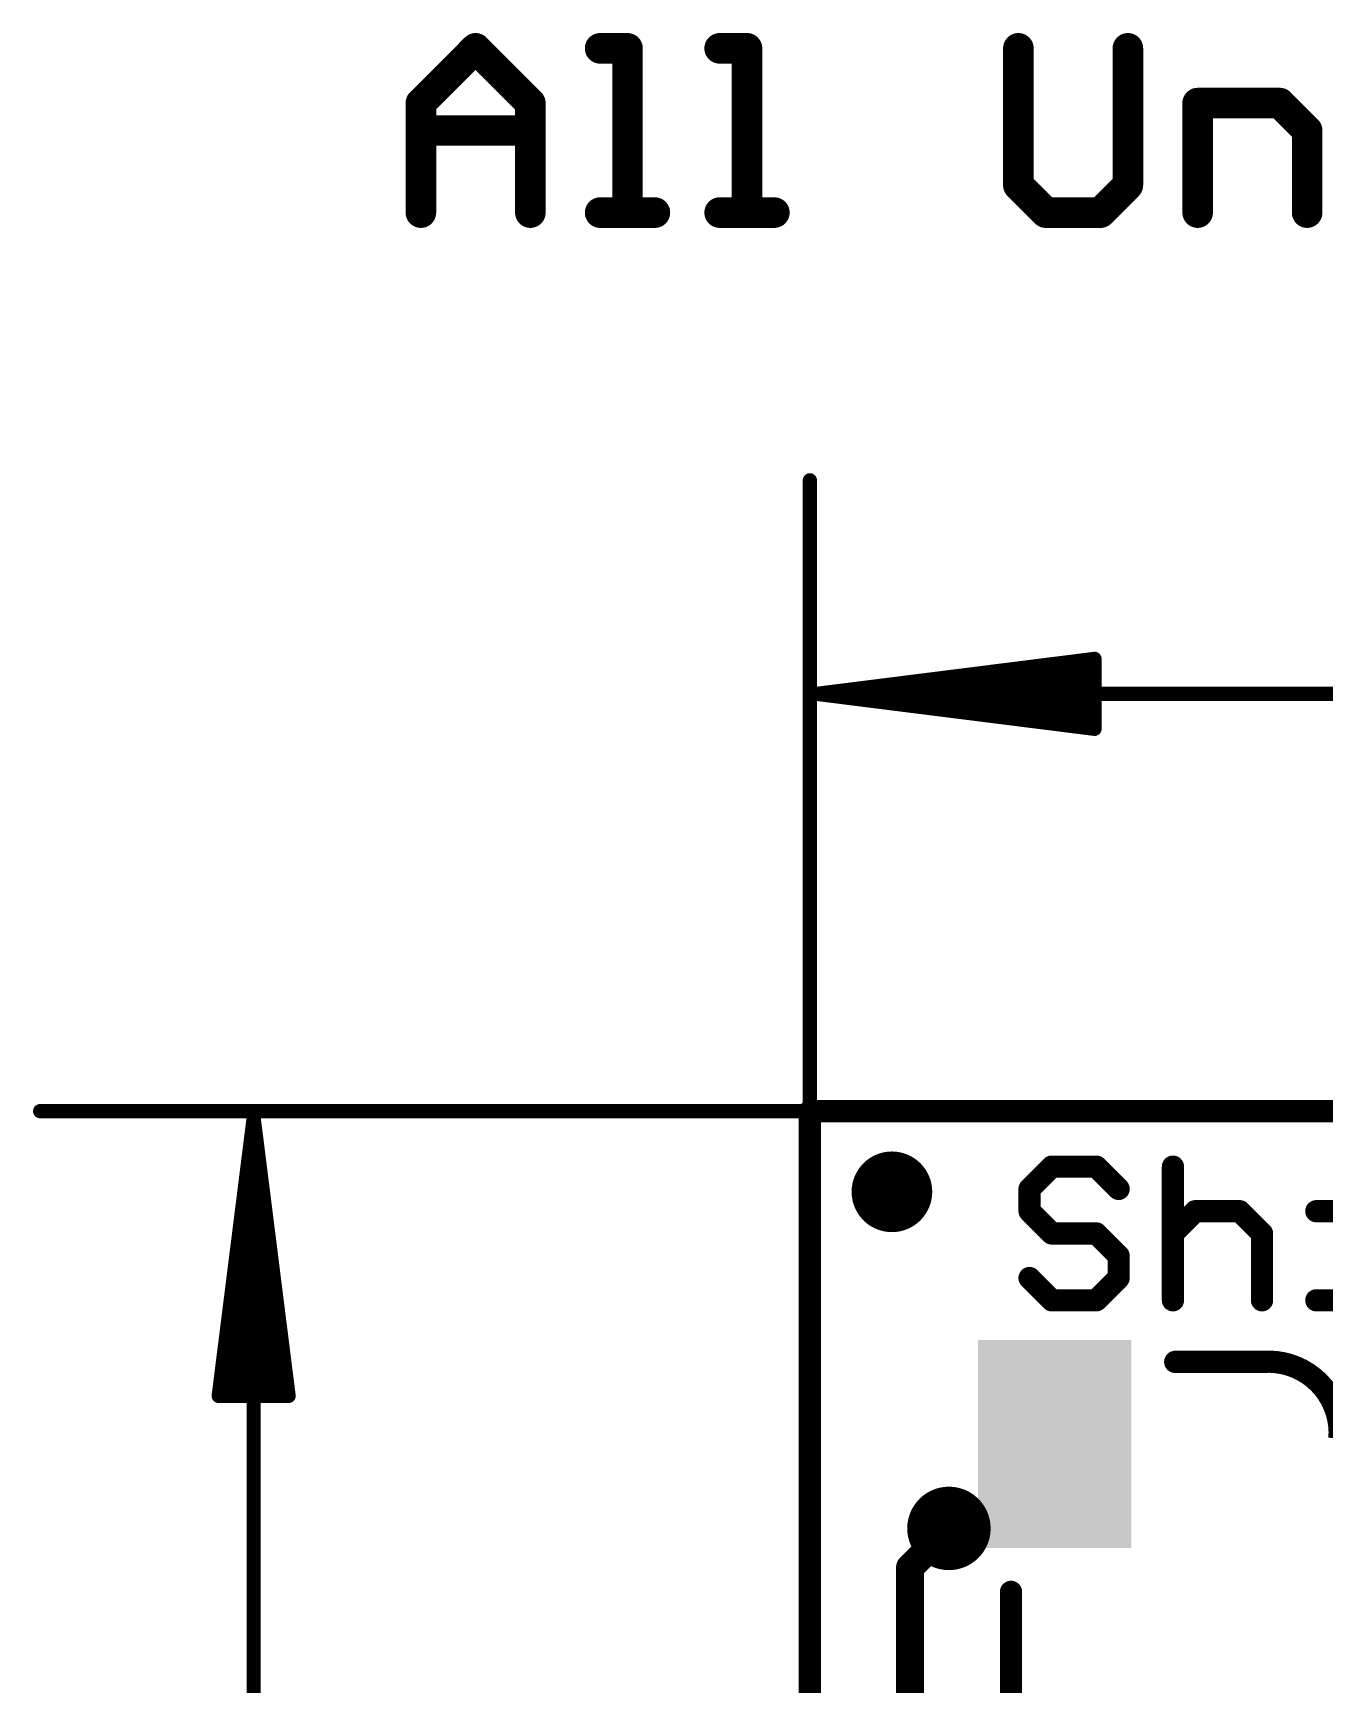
# Model space of a CAD drawing. Extents: x -44 to 63, y -10 to 34.
# Drawn here: x -7.1 to 4.7, y 18.89 to 33.97 of the extents above; entities that cross this region are included whole.
import ezdxf

# ---------------------------------------------------------------- set-up
doc = ezdxf.new("R2010")
doc.units = 0
for name, color, linetype in [('1', 12, 'CONTINUOUS'), ('16', 132, 'CONTINUOUS'), ('18', 110, 'CONTINUOUS'), ('20', 53, 'CONTINUOUS'), ('21', 53, 'CONTINUOUS'), ('24', 53, 'CONTINUOUS'), ('47', 253, 'CONTINUOUS')]:
    doc.layers.add(name, color=color, linetype=linetype)

# ---------------------------------------------------------------- blocks, each defined once
blk = doc.blocks.new('RECT')
blk.add_solid([(-0.5, -0.5), (0.5, -0.5), (-0.5, 0.5), (0.5, 0.5)])
blk = doc.blocks.new('PIE')
at = {"const_width": 0.5}
blk.add_lwpolyline([(0, -0.25, 1), (0, 0.25, 1), (0, -0.25)], format="xyb", dxfattribs=at)
blk = doc.blocks.new('ROUNDV')
at = {"const_width": 0.5}
blk.add_lwpolyline([(0, -0.25, 1), (0, 0.25, 1), (0, -0.25)], format="xyb", dxfattribs=at)

msp = doc.modelspace()

# ---------------------------------------------------------------- linework, layer by layer
at = {"layer": '1', "const_width": 0.2032}
for points in [[(0, 24.13), (17.78, 24.13)], [(0, 0), (0, 24.13)]]:
    msp.add_lwpolyline(points, dxfattribs=at)
at = {"layer": '1', "const_width": 0.1016}
for points in [[(0, 24.1808, 1), (0, 24.0792)], [(0.0508, 24.13, 1), (-0.0508, 24.13)]]:
    msp.add_lwpolyline(points, format="xyb", dxfattribs=at)
at = {"layer": '16'}
for points, const_width in [([(0, 24.13), (17.78, 24.13)], 0.2032), ([(0, 0), (0, 24.13)], 0.2032), ([(0.9144, 19.9644), (1.27, 20.32)], 0.254), ([(0.9144, 18.3896), (0.9144, 19.9644)], 0.254)]:
    msp.add_lwpolyline(points, dxfattribs=dict(at, const_width=const_width))
for points, const_width in [([(0, 24.1808, 1), (0, 24.0792)], 0.1016), ([(0.0508, 24.13, 1), (-0.0508, 24.13)], 0.1016), ([(1.3149, 20.2751, 1), (1.2251, 20.3649)], 0.127), ([(0.9779, 19.9644, 1), (0.8509, 19.9644)], 0.127), ([(0.8695, 20.0093, 1), (0.9593, 19.9195)], 0.127)]:
    msp.add_lwpolyline(points, format="xyb", dxfattribs=dict(at, const_width=const_width))
at = {"layer": '20', "const_width": 0.2032}
for points in [[(0, 24.13), (17.78, 24.13)], [(0, 0), (0, 24.13)]]:
    msp.add_lwpolyline(points, dxfattribs=at)
at = {"layer": '20', "const_width": 0.1016}
for points in [[(0, 24.1808, 1), (0, 24.0792)], [(0.0508, 24.13, 1), (-0.0508, 24.13)]]:
    msp.add_lwpolyline(points, format="xyb", dxfattribs=at)
at = {"layer": '21', "const_width": 0.2032}
for points in [[(2.2098, 23.623), (2.0064, 23.4197)], [(2.6165, 23.623), (2.2098, 23.623)], [(2.8199, 23.4197), (2.6165, 23.623)], [(3.3161, 23.623), (3.3161, 22.4028)], [(2.0064, 23.4197), (2.0064, 23.2163)], [(2.0064, 23.2163), (2.2098, 23.0129)], [(3.3161, 23.0129), (3.5195, 23.2163)], [(3.5195, 23.2163), (3.9262, 23.2163)], [(3.9262, 23.2163), (4.1296, 23.0129)], [(4.6258, 23.2163), (4.8292, 23.2163)], [(2.2098, 23.0129), (2.6165, 23.0129)], [(2.6165, 23.0129), (2.8199, 22.8095)], [(4.1296, 23.0129), (4.1296, 22.4028)], [(2.8199, 22.8095), (2.8199, 22.6062)], [(2.2098, 22.4028), (2.0064, 22.6062)], [(2.8199, 22.6062), (2.6165, 22.4028)], [(2.6165, 22.4028), (2.2098, 22.4028)], [(4.6258, 22.4028), (5.0326, 22.4028)], [(4.1369, 21.8405), (3.3369, 21.8405)], [(1.8369, 6.5405), (1.8369, 19.7405)]]:
    msp.add_lwpolyline(points, dxfattribs=at)
at = {"layer": '21'}
for points, const_width in [([(2.2098, 23.6738, 1), (2.2098, 23.5722)], 0.1016), ([(2.2457, 23.5871, 1), (2.1738, 23.659)], 0.1016), ([(2.6524, 23.659, 1), (2.5806, 23.5871)], 0.1016), ([(2.6165, 23.5722, 1), (2.6165, 23.6738)], 0.1016), ([(3.3669, 23.623, 1), (3.2653, 23.623)], 0.1016), ([(2.0572, 23.4197, 1), (1.9556, 23.4197)], 0.1016), ([(1.9705, 23.4556, 1), (2.0423, 23.3837)], 0.1016), ([(2.784, 23.3837, 1), (2.8558, 23.4556)], 0.1016), ([(2.0423, 23.2522, 1), (1.9705, 23.1804)], 0.1016), ([(1.9556, 23.2163, 1), (2.0572, 23.2163)], 0.1016), ([(3.5195, 23.2671, 1), (3.5195, 23.1655)], 0.1016), ([(3.5554, 23.1804, 1), (3.4836, 23.2522)], 0.1016), ([(3.9622, 23.2522, 1), (3.8903, 23.1804)], 0.1016), ([(3.9262, 23.1655, 1), (3.9262, 23.2671)], 0.1016), ([(4.6258, 23.2671, 1), (4.6258, 23.1655)], 0.1016), ([(2.2098, 23.0637, 1), (2.2098, 22.9621)], 0.1016), ([(2.1738, 22.977, 1), (2.2457, 23.0488)], 0.1016), ([(2.6524, 23.0488, 1), (2.5806, 22.977)], 0.1016), ([(2.6165, 22.9621, 1), (2.6165, 23.0637)], 0.1016), ([(3.2802, 23.0488, 1), (3.352, 22.977)], 0.1016), ([(4.1804, 23.0129, 1), (4.0788, 23.0129)], 0.1016), ([(4.0937, 22.977, 1), (4.1655, 23.0488)], 0.1016), ([(2.8707, 22.8095, 1), (2.7691, 22.8095)], 0.1016), ([(2.784, 22.7736, 1), (2.8558, 22.8455)], 0.1016), ([(2.0423, 22.6421, 1), (1.9705, 22.5703)], 0.1016), ([(2.7691, 22.6062, 1), (2.8707, 22.6062)], 0.1016), ([(2.8558, 22.5703, 1), (2.784, 22.6421)], 0.1016), ([(2.2098, 22.4536, 1), (2.2098, 22.352)], 0.1016), ([(2.1738, 22.3669, 1), (2.2457, 22.4387)], 0.1016), ([(2.5806, 22.4387, 1), (2.6524, 22.3669)], 0.1016), ([(2.6165, 22.352, 1), (2.6165, 22.4536)], 0.1016), ([(4.6258, 22.4536, 1), (4.6258, 22.352)], 0.1016), ([(3.2653, 22.4028, 1), (3.3669, 22.4028)], 0.1016), ([(4.0788, 22.4028, 1), (4.1804, 22.4028)], 0.1016), ([(3.3369, 21.8913, 1), (3.3369, 21.7897)], 0.1016), ([(4.8369, 21.1405, 0.4599), (4.1369, 21.8405)], 0.2032), ([(4.133, 21.8912, 1), (4.1408, 21.7898)], 0.1016), ([(4.1369, 21.7897, 1), (4.1369, 21.8913)], 0.1016), ([(1.8877, 19.7405, 1), (1.7861, 19.7405)], 0.1016)]:
    msp.add_lwpolyline(points, format="xyb", dxfattribs=dict(at, const_width=const_width))
at = {"layer": '24'}
msp.add_point((1.27, 20.32), dxfattribs=at)
at = {"layer": '47'}
for points, const_width in [([(-3.5527, 33.3341), (-3.0527, 33.8341)], 0.2794), ([(-3.0527, 33.8341), (-2.5527, 33.3341)], 0.2794), ([(-1.9155, 33.8341), (-1.6655, 33.8341)], 0.2794), ([(-1.6655, 33.8341), (-1.6655, 32.3342)], 0.2794), ([(-0.8241, 33.8341), (-0.5741, 33.8341)], 0.2794), ([(-0.5741, 33.8341), (-0.5741, 32.3342)], 0.2794), ([(1.9045, 33.8341), (1.9045, 32.5842)], 0.2794), ([(2.9045, 32.5842), (2.9045, 33.8341)], 0.2794), ([(-3.5527, 32.3342), (-3.5527, 33.3341)], 0.2794), ([(-2.5527, 33.3341), (-2.5527, 32.3342)], 0.2794), ([(3.5417, 32.3342), (3.5417, 33.3341)], 0.2794), ([(3.5417, 33.3341), (4.2916, 33.3341)], 0.2794), ([(4.2916, 33.3341), (4.5416, 33.0841)], 0.2794), ([(-3.5527, 33.0841), (-2.5527, 33.0841)], 0.2794), ([(4.5416, 33.0841), (4.5416, 32.3342)], 0.2794), ([(1.9045, 32.5842), (2.1545, 32.3342)], 0.2794), ([(2.6545, 32.3342), (2.9045, 32.5842)], 0.2794), ([(-1.9155, 32.3342), (-1.4155, 32.3342)], 0.2794), ([(-0.8241, 32.3342), (-0.3241, 32.3342)], 0.2794), ([(2.1545, 32.3342), (2.6545, 32.3342)], 0.2794), ([(0, 24.13), (0, 29.89)], 0.13), ([(0.065, 27.94), (2.6, 28.2592)], 0.13), ([(0.065, 27.94), (2.6, 28.2)], 0.13), ([(2.6, 28.2592), (2.6, 27.6208)], 0.13), ([(0.065, 27.94), (2.6, 28.07)], 0.13), ([(0.065, 27.94), (17.715, 27.94)], 0.13), ([(2.6, 27.6208), (0.065, 27.94)], 0.13), ([(2.6, 27.81), (0.065, 27.94)], 0.13), ([(2.6, 27.68), (0.065, 27.94)], 0.13), ([(0, 24.13), (-7.03, 24.13)], 0.13), ([(-5.08, 24.065), (-5.3992, 21.53)], 0.13), ([(-5.08, 24.065), (-5.34, 21.53)], 0.13), ([(-5.08, 24.065), (-5.21, 21.53)], 0.13), ([(-5.08, 0.065), (-5.08, 24.065)], 0.13), ([(-4.7608, 21.53), (-5.08, 24.065)], 0.13), ([(-4.95, 21.53), (-5.08, 24.065)], 0.13), ([(-4.82, 21.53), (-5.08, 24.065)], 0.13), ([(-5.3992, 21.53), (-4.7608, 21.53)], 0.13)]:
    msp.add_lwpolyline(points, dxfattribs=dict(at, const_width=const_width))
for points, const_width in [([(-3.0033, 33.8835, 1), (-3.1021, 33.7847)], 0.1397), ([(-3.0033, 33.7847, 1), (-3.1021, 33.8835)], 0.1397), ([(-1.9155, 33.9039, 1), (-1.9155, 33.7642)], 0.1397), ([(-1.5957, 33.8341, 1), (-1.7354, 33.8341)], 0.1397), ([(-1.6655, 33.7642, 1), (-1.6655, 33.9039)], 0.1397), ([(-0.8241, 33.9039, 1), (-0.8241, 33.7642)], 0.1397), ([(-0.5042, 33.8341, 1), (-0.6439, 33.8341)], 0.1397), ([(-0.5741, 33.7642, 1), (-0.5741, 33.9039)], 0.1397), ([(1.9744, 33.8341, 1), (1.8347, 33.8341)], 0.1397), ([(2.9743, 33.8341, 1), (2.8346, 33.8341)], 0.1397), ([(-3.4828, 33.3341, 1), (-3.6225, 33.3341)], 0.1397), ([(-3.602, 33.3835, 1), (-3.5033, 33.2847)], 0.1397), ([(-2.4829, 33.3341, 1), (-2.6226, 33.3341)], 0.1397), ([(-2.6021, 33.2847, 1), (-2.5033, 33.3835)], 0.1397), ([(3.6115, 33.3341, 1), (3.4718, 33.3341)], 0.1397), ([(3.5417, 33.404, 1), (3.5417, 33.2643)], 0.1397), ([(4.341, 33.3835, 1), (4.2422, 33.2847)], 0.1397), ([(4.2916, 33.2643, 1), (4.2916, 33.404)], 0.1397), ([(-3.5527, 33.154, 1), (-3.5527, 33.0143)], 0.1397), ([(-2.5527, 33.0143, 1), (-2.5527, 33.154)], 0.1397), ([(4.6115, 33.0841, 1), (4.4718, 33.0841)], 0.1397), ([(4.4922, 33.0347, 1), (4.591, 33.1335)], 0.1397), ([(1.9539, 32.6336, 1), (1.8551, 32.5348)], 0.1397), ([(1.8347, 32.5842, 1), (1.9744, 32.5842)], 0.1397), ([(2.8346, 32.5842, 1), (2.9743, 32.5842)], 0.1397), ([(2.9538, 32.5348, 1), (2.8551, 32.6336)], 0.1397), ([(-1.9155, 32.4041, 1), (-1.9155, 32.2644)], 0.1397), ([(-1.4155, 32.2644, 1), (-1.4155, 32.4041)], 0.1397), ([(-0.8241, 32.4041, 1), (-0.8241, 32.2644)], 0.1397), ([(-0.3241, 32.2644, 1), (-0.3241, 32.4041)], 0.1397), ([(2.1545, 32.4041, 1), (2.1545, 32.2644)], 0.1397), ([(2.1051, 32.2848, 1), (2.2039, 32.3836)], 0.1397), ([(2.6051, 32.3836, 1), (2.7039, 32.2848)], 0.1397), ([(2.6545, 32.2644, 1), (2.6545, 32.4041)], 0.1397), ([(-3.6225, 32.3342, 1), (-3.4828, 32.3342)], 0.1397), ([(-2.6226, 32.3342, 1), (-2.4829, 32.3342)], 0.1397), ([(-1.7354, 32.3342, 1), (-1.5957, 32.3342)], 0.1397), ([(-0.6439, 32.3342, 1), (-0.5042, 32.3342)], 0.1397), ([(3.4718, 32.3342, 1), (3.6115, 32.3342)], 0.1397), ([(4.4718, 32.3342, 1), (4.6115, 32.3342)], 0.1397), ([(0.0325, 29.89, 1), (-0.0325, 29.89)], 0.065), ([(2.6325, 28.2592, 1), (2.5675, 28.2592)], 0.065), ([(2.6041, 28.227, 1), (2.5959, 28.2915)], 0.065), ([(2.6033, 28.1677, 1), (2.5967, 28.2323)], 0.065), ([(2.6017, 28.0375, 1), (2.5983, 28.1025)], 0.065), ([(0.065, 27.9725, 1), (0.065, 27.9075)], 0.065), ([(0.0691, 27.9722, 1), (0.0609, 27.9078)], 0.065), ([(0.0633, 27.9725, 1), (0.0667, 27.9075)], 0.065), ([(0.0667, 27.9725, 1), (0.0633, 27.9075)], 0.065), ([(0.0683, 27.9723, 1), (0.0617, 27.9077)], 0.065), ([(0.0617, 27.9723, 1), (0.0683, 27.9077)], 0.065), ([(0.0609, 27.9722, 1), (0.0691, 27.9078)], 0.065), ([(2.5983, 27.7775, 1), (2.6017, 27.8425)], 0.065), ([(2.5675, 27.6208, 1), (2.6325, 27.6208)], 0.065), ([(2.5959, 27.5885, 1), (2.6041, 27.653)], 0.065), ([(2.5967, 27.6477, 1), (2.6033, 27.7123)], 0.065), ([(-7.03, 24.1625, 1), (-7.03, 24.0975)], 0.065), ([(-0.0325, 24.13, 1), (0.0325, 24.13)], 0.065), ([(0, 24.0975, 1), (0, 24.1625)], 0.065), ([(-5.0475, 24.065, 1), (-5.1125, 24.065)], 0.065), ([(-5.0478, 24.0691, 1), (-5.1122, 24.0609)], 0.065), ([(-5.0475, 24.0633, 1), (-5.1125, 24.0667)], 0.065), ([(-5.0475, 24.0667, 1), (-5.1125, 24.0633)], 0.065), ([(-5.0477, 24.0683, 1), (-5.1123, 24.0617)], 0.065), ([(-5.0477, 24.0617, 1), (-5.1123, 24.0683)], 0.065), ([(-5.0478, 24.0609, 1), (-5.1122, 24.0691)], 0.065), ([(-5.3992, 21.5625, 1), (-5.3992, 21.4975)], 0.065), ([(-4.7608, 21.4975, 1), (-4.7608, 21.5625)], 0.065), ([(-5.4315, 21.5341, 1), (-5.367, 21.5259)], 0.065), ([(-5.3723, 21.5333, 1), (-5.3077, 21.5267)], 0.065), ([(-5.2425, 21.5317, 1), (-5.1775, 21.5283)], 0.065), ([(-4.9825, 21.5283, 1), (-4.9175, 21.5317)], 0.065), ([(-4.8523, 21.5267, 1), (-4.7877, 21.5333)], 0.065), ([(-4.793, 21.5259, 1), (-4.7285, 21.5341)], 0.065)]:
    msp.add_lwpolyline(points, format="xyb", dxfattribs=dict(at, const_width=const_width))

# ---------------------------------------------------------------- block references
at = {"layer": '1', "xscale": 1.4, "yscale": 1.9}
msp.add_blockref('RECT', (2.2369, 21.0905), dxfattribs=at)
at = {"layer": '16', "xscale": 0.762, "yscale": 0.762}
msp.add_blockref('PIE', (1.27, 20.32), dxfattribs=at)
at = {"layer": '18', "xscale": 0.7366, "yscale": 0.7366}
msp.add_blockref('ROUNDV', (0.7493, 23.3934), dxfattribs=at)
msp.add_blockref('ROUNDV', (0.7493, 23.3934), dxfattribs=at)

doc.saveas('drawing.dxf')
